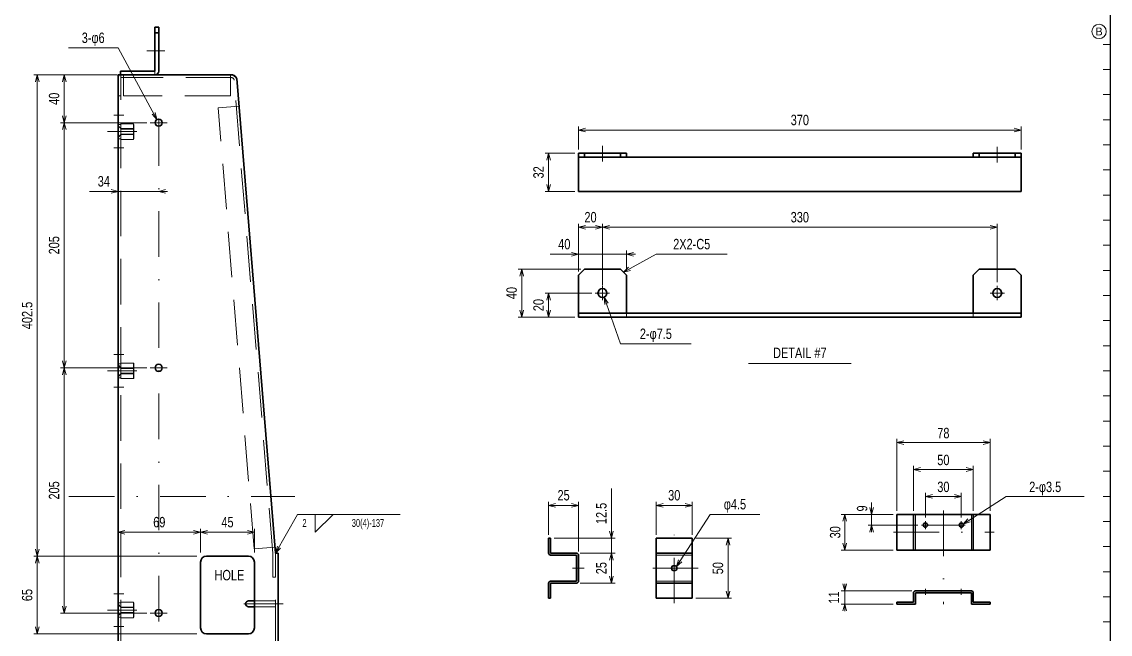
# Model space of a CAD drawing. Header units: millimetres. Extents: x 10 to 832, y 7 to 590.
# Drawn here: x 528.2 to 831.5, y 276.6 to 447.3 of the extents above; entities that cross this region are included whole.
import ezdxf
from ezdxf.enums import TextEntityAlignment as Align

# ---------------------------------------------------------------- set-up
doc = ezdxf.new("R2010")
doc.units = ezdxf.units.MM
doc.linetypes.add('DASHDOT', pattern=[25.3, 12.7, -6.3, 0, -6.3])
doc.linetypes.add('DASHED', pattern=[19, 12.7, -6.3])
for name, color, linetype in [('GR1_02', 7, 'Continuous'), ('GR1_16', 7, 'Continuous'), ('図面枠B6M', 7, 'Continuous'), ('表題、部品表_Layer1', 7, 'Continuous')]:
    doc.layers.add(name, color=color, linetype=linetype)
doc.styles.add('HG丸ｺﾞｼｯｸM-PRO', font='')
doc.styles.get('HG丸ｺﾞｼｯｸM-PRO').set_extended_font_data('HG丸ｺﾞｼｯｸM-PRO')

# ---------------------------------------------------------------- blocks, each defined once
blk = doc.blocks.new('BLKF023')
at = {"layer": '図面枠B6M', "color": 2, "linetype": 'Continuous', "lineweight": 25}
blk.add_line((831.5, 584), (831.5, 15), dxfattribs=at)
at = {"layer": '図面枠B6M', "color": 4, "linetype": 'Continuous', "lineweight": 13}
for p, q in [((829.5, 441), (831.5, 441)), ((829.5, 434), (831.5, 434)), ((829.5, 427), (831.5, 427)), ((829.5, 420), (831.5, 420)), ((829.5, 413), (831.5, 413)), ((829.5, 406), (831.5, 406)), ((829.5, 399), (831.5, 399)), ((829.5, 392), (831.5, 392)), ((829.5, 385), (831.5, 385)), ((829.5, 378), (831.5, 378)), ((829.5, 371), (831.5, 371)), ((829.5, 364), (831.5, 364)), ((829.5, 357), (831.5, 357)), ((829.5, 350), (831.5, 350)), ((829.5, 343), (831.5, 343)), ((829.5, 336), (831.5, 336)), ((829.5, 329), (831.5, 329)), ((829.5, 322), (831.5, 322)), ((829.5, 315), (831.5, 315)), ((829.5, 308), (831.5, 308)), ((829.5, 301), (831.5, 301)), ((829.5, 294), (831.5, 294)), ((829.5, 287), (831.5, 287)), ((829.5, 280), (831.5, 280))]:
    blk.add_line(p, q, dxfattribs=at)
blk = doc.blocks.new('BLKF038')
at = {"layer": 'GR1_02', "color": 3, "linetype": 'Continuous', "lineweight": 35}
for p, q in [((566.33, 445.83), (565.27, 445.83)), ((565.27, 445.83), (565.27, 433.57)), ((566.33, 444.17), (565.27, 444.17)), ((566.33, 445.83), (566.33, 433.57)), ((565.27, 433.57), (555.67, 433.57)), ((555.67, 432.5), (555.67, 433.57)), ((565.27, 432.5), (555.67, 432.5))]:
    blk.add_line(p, q, dxfattribs=at)
at = {"layer": 'GR1_02', "color": 4, "linetype": 'DASHDOT', "lineweight": 13}
blk.add_line((568.01, 439.17), (563.06, 439.17), dxfattribs=at)
at = {"layer": 'GR1_02', "color": 4, "linetype": 'DASHED', "lineweight": 13}
blk.add_line((565.27, 433.57), (565.27, 432.5), dxfattribs=at)
at = {"layer": 'GR1_02', "color": 3, "linetype": 'Continuous', "lineweight": 35}
blk.add_arc((565.27, 433.57), 1.07, 270, 0, dxfattribs=at)
blk = doc.blocks.new('BLKF046')
at = {"layer": 'GR1_02', "color": 3, "linetype": 'Continuous', "lineweight": 35}
for p, q in [((579.67, 298.33), (591.33, 298.33)), ((578, 278.33), (578, 296.67)), ((593, 278.33), (593, 296.67)), ((579.67, 276.67), (591.33, 276.67))]:
    blk.add_line(p, q, dxfattribs=at)
for centre, start, end in [((579.67, 296.67), 90, 180), ((591.33, 296.67), 0, 90), ((579.67, 278.33), 180, 270), ((591.33, 278.33), 270, 0)]:
    blk.add_arc(centre, 1.67, start, end, dxfattribs=at)
blk = doc.blocks.new('BLKF056')
at = {"layer": 'GR1_02', "color": 3, "linetype": 'Continuous', "lineweight": 35}
for p, q in [((591.4, 285.9), (593, 285.9)), ((593, 284.23), (591.4, 284.23))]:
    blk.add_line(p, q, dxfattribs=at)
at = {"layer": 'GR1_02', "color": 4, "linetype": 'DASHED', "lineweight": 13}
for p, q in [((593, 285.9), (598.9, 285.9)), ((598.9, 284.23), (593, 284.23))]:
    blk.add_line(p, q, dxfattribs=at)
at = {"layer": 'GR1_02', "color": 3, "linetype": 'Continuous', "lineweight": 35}
blk.add_arc((591.4, 285.07), 0.833, 90, 270, dxfattribs=at)
blk = doc.blocks.new('BLKF063')
at = {"layer": 'GR1_02', "color": 3, "linetype": 'Continuous', "lineweight": 35}
for p, q in [((555, 432.5), (587, 432.5)), ((555, 432.5), (555, 197.5)), ((587, 432.5), (588.08, 431.5)), ((588.08, 431.5), (598.9, 299.17)), ((599.67, 299.17), (598.9, 299.17)), ((599.67, 197.5), (599.67, 299.17)), ((555, 197.5), (599.67, 197.5))]:
    blk.add_line(p, q, dxfattribs=at)
at = {"layer": 'GR1_02', "color": 4, "linetype": 'DASHED', "lineweight": 13}
for p, q in [((555.77, 197.5), (555.77, 432.5)), ((598.9, 197.5), (598.9, 299.17))]:
    blk.add_line(p, q, dxfattribs=at)
blk = doc.blocks.new('BLKF064')
at = {"layer": 'GR1_02', "color": 4, "linetype": 'DASHED', "lineweight": 13}
for p, q in [((555, 431.73), (555, 426.67)), ((555.77, 432.5), (586.59, 432.5)), ((555.77, 426.67), (555.77, 432.5)), ((556.5, 431.73), (555.77, 431.73)), ((556.5, 426.67), (556.5, 432.5)), ((586.59, 431.73), (556.5, 431.73)), ((586.33, 426.67), (586.33, 432.5)), ((598.14, 299.1), (587.35, 431.03)), ((588.12, 431.09), (598.9, 299.17)), ((555.77, 426.67), (555, 426.67)), ((586.33, 426.67), (556.5, 426.67)), ((588.72, 423.75), (582.9, 423.28)), ((592.95, 300.35), (582.9, 423.28)), ((598.76, 300.83), (592.95, 300.35)), ((598.14, 299.1), (598.14, 292.5)), ((598.9, 292.5), (598.9, 299.17)), ((598.9, 292.5), (598.14, 292.5))]:
    blk.add_line(p, q, dxfattribs=at)
for centre, radius, start, end in [((555.77, 431.73), 0.767, 90, 180), ((586.59, 430.97), 1.53, 70.7119, 90), ((586.59, 430.97), 0.767, 4.6735, 90), ((586.59, 430.97), 1.53, 4.6735, 23.9616)]:
    blk.add_arc(centre, radius, start, end, dxfattribs=at)
at = {"layer": 'GR1_02', "color": 3, "linetype": 'Continuous', "lineweight": 35}
blk.add_arc((586.59, 430.97), 1.53, 23.9616, 70.7119, dxfattribs=at)
blk = doc.blocks.new('BLKF099')
at = {"layer": 'GR1_02', "color": 3, "linetype": 'Continuous', "lineweight": 35}
for p, q in [((675, 303.33), (675.53, 303.33)), ((675, 299.17), (675, 303.33)), ((675.53, 299.17), (675.53, 303.33)), ((675.53, 299.17), (682.8, 299.17)), ((675.53, 298.63), (682.8, 298.63)), ((682.8, 291.37), (682.8, 298.63)), ((683.33, 298.63), (683.33, 291.37)), ((675.53, 291.37), (682.8, 291.37)), ((675, 286.67), (675, 290.83)), ((675.53, 290.83), (682.8, 290.83)), ((675.53, 286.67), (675.53, 290.83)), ((675, 286.67), (675.53, 286.67))]:
    blk.add_line(p, q, dxfattribs=at)
for centre, start, end in [((675.53, 299.17), 180, 270), ((682.8, 298.63), 0, 90), ((675.53, 290.83), 90, 180), ((682.8, 291.37), 270, 0)]:
    blk.add_arc(centre, 0.533, start, end, dxfattribs=at)
blk = doc.blocks.new('FXTIP_ARROW_S')
at = {"color": 0, "linetype": 'Continuous', "lineweight": -2}
for q in [(-1, 0), (-0.97, 0.26), (-0.97, -0.26)]:
    blk.add_line((0, 0), q, dxfattribs=at)
blk = doc.blocks.new('FXTIP_ARROW_E')
at = {"color": 0, "linetype": 'Continuous', "lineweight": -2}
for q in [(-1, 0), (-0.97, 0.26), (-0.97, -0.26)]:
    blk.add_line((0, 0), q, dxfattribs=at)
blk = doc.blocks.new('BLKF100')
at = {"layer": 'GR1_02', "color": 3, "linetype": 'Continuous', "lineweight": 35}
for p, q in [((705, 303.33), (715, 303.33)), ((705, 303.33), (705, 286.67)), ((715, 286.67), (715, 303.33)), ((705, 299.17), (715, 299.17)), ((705, 290.83), (715, 290.83)), ((705, 286.67), (715, 286.67))]:
    blk.add_line(p, q, dxfattribs=at)
at = {"layer": 'GR1_02', "color": 4, "linetype": 'DASHED', "lineweight": 13}
for p, q in [((705, 298.63), (715, 298.63)), ((705, 291.37), (715, 291.37))]:
    blk.add_line(p, q, dxfattribs=at)
at = {"layer": 'GR1_02', "color": 3, "linetype": 'Continuous', "lineweight": 35}
blk.add_circle((710, 295), 0.75, dxfattribs=at)
blk = doc.blocks.new('BLKF115')
at = {"layer": 'GR1_02', "color": 3, "linetype": 'Continuous', "lineweight": 35}
for p, q in [((685, 378.33), (683.33, 376.67)), ((683.33, 376.67), (683.33, 365)), ((685, 378.33), (695, 378.33)), ((696.67, 376.67), (695, 378.33)), ((696.67, 366.07), (696.67, 376.67)), ((793.33, 376.67), (795, 378.33)), ((793.33, 366.07), (793.33, 376.67)), ((795, 378.33), (805, 378.33)), ((805, 378.33), (806.67, 376.67)), ((806.67, 376.67), (806.67, 365)), ((683.33, 366.07), (806.67, 366.07)), ((683.33, 365), (806.67, 365))]:
    blk.add_line(p, q, dxfattribs=at)
at = {"layer": 'GR1_02', "color": 4, "linetype": 'DASHDOT', "lineweight": 13}
for p, q in [((690, 369.67), (690, 373.67)), ((800, 369.67), (800, 373.67)), ((692, 371.67), (688, 371.67)), ((802, 371.67), (798, 371.67))]:
    blk.add_line(p, q, dxfattribs=at)
at = {"layer": 'GR1_02', "color": 4, "linetype": 'DASHED', "lineweight": 13}
for p, q in [((696.67, 365), (696.67, 366.07)), ((793.33, 365), (793.33, 366.07))]:
    blk.add_line(p, q, dxfattribs=at)
at = {"layer": 'GR1_02', "color": 3, "linetype": 'Continuous', "lineweight": 35}
for centre in [(690, 371.67), (800, 371.67)]:
    blk.add_circle(centre, 1.25, dxfattribs=at)
blk = doc.blocks.new('BLKF116')
at = {"layer": 'GR1_02', "color": 4, "linetype": 'DASHDOT', "lineweight": 13}
for p, q in [((690, 412.73), (690, 408.37)), ((800, 412.43), (800, 408.07))]:
    blk.add_line(p, q, dxfattribs=at)
at = {"layer": 'GR1_02', "color": 3, "linetype": 'Continuous', "lineweight": 35}
for p, q in [((683.33, 410.67), (696.67, 410.67)), ((683.33, 410.67), (683.33, 400)), ((683.33, 409.6), (806.67, 409.6)), ((685, 410.67), (685, 409.6)), ((695, 410.67), (695, 409.6)), ((696.67, 410.67), (696.67, 409.6)), ((793.33, 410.67), (793.33, 409.6)), ((793.33, 410.67), (806.67, 410.67)), ((795, 410.67), (795, 409.6)), ((805, 410.67), (805, 409.6)), ((806.67, 410.67), (806.67, 400)), ((683.33, 400), (806.67, 400))]:
    blk.add_line(p, q, dxfattribs=at)
blk = doc.blocks.new('BLKF141')
at = {"layer": 'GR1_02', "color": 3, "linetype": 'Continuous', "lineweight": 35}
for p, q in [((772, 310), (772, 300)), ((772, 310), (798, 310)), ((776.67, 310), (776.67, 300)), ((793.33, 310), (793.33, 300)), ((798, 310), (798, 300)), ((798, 300), (772, 300))]:
    blk.add_line(p, q, dxfattribs=at)
at = {"layer": 'GR1_02', "color": 4, "linetype": 'DASHED', "lineweight": 13}
for p, q in [((777.2, 310), (777.2, 300)), ((792.8, 310), (792.8, 300))]:
    blk.add_line(p, q, dxfattribs=at)
at = {"layer": 'GR1_02', "color": 3, "linetype": 'Continuous', "lineweight": 35}
for centre in [(780, 307), (790, 307)]:
    blk.add_circle(centre, 0.583, dxfattribs=at)
blk = doc.blocks.new('BLKF142')
at = {"layer": 'GR1_02', "color": 3, "linetype": 'Continuous', "lineweight": 35}
for p, q in [((792.8, 288.67), (777.2, 288.67)), ((772, 285.53), (776.67, 285.53)), ((772, 285.53), (772, 285)), ((776.67, 285.53), (776.67, 288.13)), ((777.2, 288.13), (792.8, 288.13)), ((777.2, 285), (777.2, 288.13)), ((792.8, 285), (792.8, 288.13)), ((793.33, 285.53), (793.33, 288.13)), ((793.33, 285.53), (798, 285.53)), ((798, 285), (798, 285.53)), ((772, 285), (777.2, 285)), ((792.8, 285), (798, 285))]:
    blk.add_line(p, q, dxfattribs=at)
at = {"layer": 'GR1_02', "color": 4, "linetype": 'DASHDOT', "lineweight": 13}
for p, q in [((780, 289.2), (780, 287.53)), ((790, 289.2), (790, 287.53))]:
    blk.add_line(p, q, dxfattribs=at)
at = {"layer": 'GR1_02', "color": 3, "linetype": 'Continuous', "lineweight": 35}
for centre, start, end in [((777.2, 288.13), 90, 180), ((792.8, 288.13), 0, 90)]:
    blk.add_arc(centre, 0.533, start, end, dxfattribs=at)
blk = doc.blocks.new('BLKF234')
at = {"layer": 'GR1_02', "color": 4, "linetype": 'DASHED', "lineweight": 13}
for p, q in [((555.03, 414.7), (555.03, 418.63)), ((555.03, 418.63), (555.77, 418.63)), ((555.77, 418.83), (559.27, 418.83)), ((555.77, 418.83), (555.77, 414.5)), ((559.27, 414.5), (559.27, 418.83)), ((559.27, 418.83), (559.43, 418.67)), ((559.43, 418.67), (559.43, 414.67)), ((555.03, 418.33), (555.07, 418.33)), ((555.77, 417.5), (555.07, 418.33)), ((555.07, 418.33), (555.07, 415)), ((555.77, 415.83), (555.07, 415)), ((559.43, 417.5), (555.77, 417.5)), ((555.77, 417.5), (555.77, 415.83)), ((559.43, 417.33), (555.77, 417.33)), ((559.43, 416), (555.77, 416)), ((559.43, 415.83), (555.77, 415.83)), ((555.03, 415), (555.07, 415)), ((555.77, 414.7), (555.03, 414.7)), ((559.27, 414.5), (555.77, 414.5)), ((559.43, 414.67), (559.27, 414.5))]:
    blk.add_line(p, q, dxfattribs=at)
blk = doc.blocks.new('BLKF235')
at = {"layer": 'GR1_02', "color": 4, "linetype": 'DASHED', "lineweight": 13}
for p, q in [((555.03, 348.03), (555.03, 351.97)), ((555.03, 351.97), (555.77, 351.97)), ((555.77, 352.17), (559.27, 352.17)), ((555.77, 352.17), (555.77, 347.83)), ((559.27, 347.83), (559.27, 352.17)), ((559.27, 352.17), (559.43, 352)), ((559.43, 352), (559.43, 348)), ((555.03, 351.67), (555.07, 351.67)), ((555.77, 350.83), (555.07, 351.67)), ((555.07, 351.67), (555.07, 348.33)), ((555.77, 349.17), (555.07, 348.33)), ((559.43, 350.83), (555.77, 350.83)), ((555.77, 350.83), (555.77, 349.17)), ((559.43, 350.67), (555.77, 350.67)), ((559.43, 349.33), (555.77, 349.33)), ((559.43, 349.17), (555.77, 349.17)), ((555.03, 348.33), (555.07, 348.33)), ((555.77, 348.03), (555.03, 348.03)), ((559.27, 347.83), (555.77, 347.83)), ((559.43, 348), (559.27, 347.83))]:
    blk.add_line(p, q, dxfattribs=at)
blk = doc.blocks.new('BLKF236')
at = {"layer": 'GR1_02', "color": 4, "linetype": 'DASHED', "lineweight": 13}
for p, q in [((555.03, 281.37), (555.03, 285.3)), ((555.03, 285.3), (555.77, 285.3)), ((555.77, 285.5), (559.27, 285.5)), ((555.77, 285.5), (555.77, 281.17)), ((559.27, 281.17), (559.27, 285.5)), ((559.27, 285.5), (559.43, 285.33)), ((559.43, 285.33), (559.43, 281.33)), ((555.03, 285), (555.07, 285)), ((555.77, 284.17), (555.07, 285)), ((555.07, 285), (555.07, 281.67)), ((555.77, 282.5), (555.07, 281.67)), ((559.43, 284.17), (555.77, 284.17)), ((555.77, 284.17), (555.77, 282.5)), ((559.43, 284), (555.77, 284)), ((559.43, 282.67), (555.77, 282.67)), ((559.43, 282.5), (555.77, 282.5)), ((555.03, 281.67), (555.07, 281.67)), ((555.77, 281.37), (555.03, 281.37)), ((559.27, 281.17), (555.77, 281.17)), ((559.43, 281.33), (559.27, 281.17))]:
    blk.add_line(p, q, dxfattribs=at)
blk = doc.blocks.new('BLKF262')
at = {"layer": '表題、部品表_Layer1', "color": 4, "linetype": 'Continuous', "lineweight": 13}
blk.add_circle((828.39, 444.59), 2, dxfattribs=at)
at = {"layer": '表題、部品表_Layer1', "color": 4, "linetype": 'Continuous', "lineweight": 13, "style": 'HG丸ｺﾞｼｯｸM-PRO', "width": 1.04272}
blk.add_text('B', height=2.18, dxfattribs=at).set_placement((828.39, 444.59), align=Align.MIDDLE_CENTER)

msp = doc.modelspace()

# ---------------------------------------------------------------- linework, layer by layer
at = {"layer": 'GR1_02', "color": 4, "linetype": 'DASHDOT', "lineweight": 13}
for p, q in [((556.63, 421.22), (553.86, 421.22)), ((568.67, 419.17), (564, 419.17)), ((566.33, 280.17), (566.33, 421.5)), ((560.25, 416.67), (552.08, 416.67)), ((556.63, 412.12), (553.86, 412.12)), ((556.63, 354.55), (553.86, 354.55)), ((560.25, 350), (552.08, 350)), ((568.67, 350.83), (564, 350.83)), ((556.63, 345.45), (553.86, 345.45)), ((541.33, 315), (604.28, 315)), ((785, 311.05), (785, 285)), ((778.88, 307), (791.12, 307)), ((780, 305.88), (780, 308.13)), ((790, 305.88), (790, 308.13)), ((710, 285.2), (710, 304.92)), ((771.11, 305), (799.11, 305)), ((681.69, 295), (684.87, 295)), ((716.69, 295), (703.31, 295)), ((556.63, 287.88), (553.86, 287.88)), ((560.25, 283.33), (552.08, 283.33)), ((568.67, 282.5), (564, 282.5)), ((590.07, 285.07), (600.98, 285.07)), ((556.63, 278.78), (553.86, 278.78))]:
    msp.add_line(p, q, dxfattribs=at)
at = {"layer": 'GR1_02', "color": 4, "linetype": 'Continuous', "lineweight": 13}
msp.add_line((730.68, 352), (759.32, 352), dxfattribs=at)
at = {"layer": 'GR1_02', "color": 3, "linetype": 'Continuous', "lineweight": 35}
for centre in [(566.33, 419.17), (566.33, 350.83), (566.33, 282.5)]:
    msp.add_circle(centre, 1, dxfattribs=at)
at = {"layer": 'GR1_16', "color": 4, "linetype": 'Continuous', "lineweight": 13}
for p, q in [((555, 440), (541.16, 440)), ((565.86, 420.05), (555, 440)), ((554, 432.5), (531.5, 432.5)), ((532.5, 298.33), (532.5, 432.5)), ((554.77, 432.5), (539, 432.5)), ((540, 419.17), (540, 432.5)), ((563, 419.17), (539, 419.17)), ((540, 350.83), (540, 419.17)), ((683.33, 411.67), (683.33, 418.09)), ((683.33, 417.09), (806.67, 417.09)), ((806.67, 411.67), (806.67, 418.09)), ((682.33, 410.67), (674, 410.67)), ((675, 400), (675, 410.67)), ((547.08, 400), (555, 400)), ((555, 400), (566.33, 400)), ((566.33, 400), (568.83, 400)), ((682.33, 400), (674, 400)), ((683.33, 377.67), (683.33, 391)), ((683.33, 390), (690, 390)), ((690, 373.92), (690, 391)), ((690, 390), (800, 390)), ((800, 374.67), (800, 391)), ((675.41, 382.5), (683.33, 382.5)), ((683.33, 377.67), (683.33, 383.5)), ((683.33, 382.5), (696.67, 382.5)), ((695.83, 377.5), (705, 382.5)), ((696.67, 377.67), (696.67, 383.5)), ((696.67, 382.5), (699.17, 382.5)), ((705, 382.5), (724.76, 382.5)), ((684, 378.33), (666.5, 378.33)), ((667.5, 365), (667.5, 378.33)), ((687, 371.67), (674, 371.67)), ((675, 365), (675, 371.67)), ((690.48, 370.51), (695, 357.5)), ((682.33, 365), (666.5, 365)), ((682.33, 365), (674, 365)), ((695, 357.5), (714.76, 357.5)), ((563, 350.83), (539, 350.83)), ((540, 282.5), (540, 350.83)), ((772, 311), (772, 331)), ((798, 311), (798, 331)), ((772, 330), (798, 330)), ((776.67, 311), (776.67, 323.5)), ((776.67, 322.5), (793.33, 322.5)), ((793.33, 311), (793.33, 323.5)), ((692.5, 303.33), (692.5, 317.17)), ((780, 309.13), (780, 316)), ((790, 309.13), (790, 316)), ((675, 304.33), (675, 313.5)), ((675, 312.5), (683.33, 312.5)), ((683.33, 299.63), (683.33, 313.5)), ((705, 304.33), (705, 313.5)), ((705, 312.5), (715, 312.5)), ((715, 304.33), (715, 313.5)), ((765, 310), (765, 313.31)), ((780, 315), (790, 315)), ((790.51, 307.28), (802.5, 315)), ((802.5, 315), (824.26, 315)), ((598.9, 299.17), (605, 310)), ((605, 310), (633.64, 310)), ((609.98, 310), (609.98, 305)), ((609.98, 305), (614.98, 310)), ((710.61, 295.43), (720, 310)), ((720, 310), (733.84, 310)), ((771, 310), (756.5, 310)), ((757.5, 300), (757.5, 310)), ((771, 310), (764, 310)), ((765, 307), (765, 310)), ((777.88, 307), (764, 307)), ((765, 305.33), (765, 307)), ((555, 305), (578, 305)), ((578, 299.33), (578, 306)), ((578, 305), (593, 305)), ((593, 299.33), (593, 306)), ((676.53, 303.33), (693.5, 303.33)), ((692.5, 299.17), (692.5, 303.33)), ((716, 303.33), (726, 303.33)), ((725, 286.67), (725, 303.33)), ((577, 298.33), (531.5, 298.33)), ((532.5, 276.67), (532.5, 298.33)), ((683.8, 299.17), (693.5, 299.17)), ((692.5, 290.83), (692.5, 299.17)), ((771, 300), (756.5, 300)), ((683.8, 290.83), (693.5, 290.83)), ((776.2, 288.67), (756.5, 288.67)), ((757.5, 288.67), (757.5, 290.33)), ((757.5, 285), (757.5, 288.67)), ((716, 286.67), (726, 286.67)), ((563, 282.5), (539, 282.5)), ((771, 285), (756.5, 285)), ((757.5, 283.33), (757.5, 285)), ((577, 276.67), (531.5, 276.67))]:
    msp.add_line(p, q, dxfattribs=at)

# ---------------------------------------------------------------- block references
at = {"layer": 'GR1_02', "color": 3, "linetype": 'Continuous', "lineweight": 35}
for name in ['BLKF038', 'BLKF063', 'BLKF116', 'BLKF115', 'BLKF141', 'BLKF099', 'BLKF100', 'BLKF046', 'BLKF142', 'BLKF056']:
    msp.add_blockref(name, (0, 0), dxfattribs=at)
at = {"layer": 'GR1_02', "color": 4, "linetype": 'DASHED', "lineweight": 13}
for name in ['BLKF064', 'BLKF234', 'BLKF235', 'BLKF236']:
    msp.add_blockref(name, (0, 0), dxfattribs=at)
at = {"layer": 'GR1_16', "color": 4, "linetype": 'Continuous', "lineweight": 13, "xscale": 2, "yscale": 2}
for name, p, rotation in [('FXTIP_ARROW_E', (532.5, 432.5), 90), ('FXTIP_ARROW_E', (540, 432.5), 90), ('FXTIP_ARROW_S', (565.86, 420.05), 298.5461907314465), ('FXTIP_ARROW_S', (540, 419.17), 270), ('FXTIP_ARROW_E', (540, 419.17), 90), ('FXTIP_ARROW_S', (683.33, 417.09), 180), ('FXTIP_ARROW_E', (806.67, 417.09), 360), ('FXTIP_ARROW_E', (675, 410.67), 90), ('FXTIP_ARROW_E', (555, 400), 360), ('FXTIP_ARROW_S', (566.33, 400), 180), ('FXTIP_ARROW_S', (675, 400), 270), ('FXTIP_ARROW_S', (683.33, 390), 180), ('FXTIP_ARROW_E', (690, 390), 360), ('FXTIP_ARROW_S', (690, 390), 180), ('FXTIP_ARROW_E', (800, 390), 360), ('FXTIP_ARROW_E', (683.33, 382.5), 360), ('FXTIP_ARROW_S', (696.67, 382.5), 180), ('FXTIP_ARROW_E', (667.5, 378.33), 90), ('FXTIP_ARROW_S', (695.83, 377.5), 208.6104596659655), ('FXTIP_ARROW_E', (675, 371.67), 90), ('FXTIP_ARROW_S', (690.48, 370.51), 109.1552424779769), ('FXTIP_ARROW_S', (667.5, 365), 270), ('FXTIP_ARROW_S', (675, 365), 270), ('FXTIP_ARROW_S', (540, 350.83), 270), ('FXTIP_ARROW_E', (540, 350.83), 90), ('FXTIP_ARROW_S', (772, 330), 180), ('FXTIP_ARROW_E', (798, 330), 360), ('FXTIP_ARROW_S', (776.67, 322.5), 180), ('FXTIP_ARROW_E', (793.33, 322.5), 360), ('FXTIP_ARROW_S', (780, 315), 180), ('FXTIP_ARROW_E', (790, 315), 360), ('FXTIP_ARROW_S', (675, 312.5), 180), ('FXTIP_ARROW_E', (683.33, 312.5), 360), ('FXTIP_ARROW_S', (705, 312.5), 180), ('FXTIP_ARROW_E', (715, 312.5), 360), ('FXTIP_ARROW_E', (757.5, 310), 90), ('FXTIP_ARROW_S', (765, 310), 270), ('FXTIP_ARROW_E', (765, 307), 90), ('FXTIP_ARROW_S', (790.51, 307.28), 212.7877890730373), ('FXTIP_ARROW_S', (555, 305), 180), ('FXTIP_ARROW_E', (578, 305), 360), ('FXTIP_ARROW_S', (578, 305), 180), ('FXTIP_ARROW_E', (593, 305), 360), ('FXTIP_ARROW_S', (692.5, 303.33), 270), ('FXTIP_ARROW_E', (725, 303.33), 90), ('FXTIP_ARROW_S', (532.5, 298.33), 270), ('FXTIP_ARROW_S', (598.9, 299.17), 240.617142421868), ('FXTIP_ARROW_S', (757.5, 300), 270), ('FXTIP_ARROW_E', (532.5, 298.33), 90), ('FXTIP_ARROW_E', (692.5, 299.17), 90), ('FXTIP_ARROW_S', (710.61, 295.43), 237.1975268112123), ('FXTIP_ARROW_S', (692.5, 290.83), 270), ('FXTIP_ARROW_S', (725, 286.67), 270), ('FXTIP_ARROW_S', (757.5, 288.67), 270), ('FXTIP_ARROW_S', (540, 282.5), 270), ('FXTIP_ARROW_E', (757.5, 285), 90), ('FXTIP_ARROW_S', (532.5, 276.67), 270)]:
    msp.add_blockref(name, p, dxfattribs=dict(at, rotation=rotation))
at = {"layer": '図面枠B6M', "color": 4, "linetype": 'Continuous', "lineweight": 13}
msp.add_blockref('BLKF023', (0, 0), dxfattribs=at)
at = {"layer": '表題、部品表_Layer1', "color": 4, "linetype": 'Continuous', "lineweight": 13}
msp.add_blockref('BLKF262', (0, 0), dxfattribs=at)

# ---------------------------------------------------------------- texts
at = {"layer": 'GR1_02', "color": 3, "linetype": 'Continuous', "lineweight": 35, "style": 'HG丸ｺﾞｼｯｸM-PRO', "width": 0.783648}
msp.add_text('DETAIL #7', height=2.909, dxfattribs=at).set_placement((745, 355), align=Align.MIDDLE_CENTER)
at = {"layer": 'GR1_16', "color": 3, "linetype": 'Continuous', "lineweight": 35, "style": 'HG丸ｺﾞｼｯｸM-PRO'}
for s, width, p in [('3-φ6', 0.783086, (548.08, 440.5)), ('2X2-C5', 0.783464, (714.88, 383)), ('2-φ7.5', 0.783565, (704.88, 358)), ('2-φ3.5', 0.783565, (813.38, 315.33))]:
    msp.add_text(s, height=2.909, dxfattribs=dict(at, width=width)).set_placement(p, align=Align.BOTTOM_CENTER)
for s, height, rotation, width, p in [('40', 2.909, 90, 0.784542, (539.5, 425.83)), ('370', 2.909, 0, 0.784542, (745, 417.59)), ('32', 2.909, 90, 0.784542, (674.5, 405.33)), ('34', 2.909, 0, 0.784542, (551.04, 400.5)), ('20', 2.909, 0, 0.784542, (686.67, 390.5)), ('330', 2.909, 0, 0.784542, (745, 390.5)), ('205', 2.909, 90, 0.784542, (539.5, 385)), ('40', 2.909, 0, 0.784542, (679.37, 383)), ('40', 2.909, 90, 0.784542, (667, 371.67)), ('402.5', 2.909, 90, 0.7847, (532, 365.42)), ('20', 2.909, 90, 0.784542, (674.5, 368.33)), ('78', 2.909, 0, 0.784542, (785, 330.33)), ('50', 2.909, 0, 0.784542, (785, 322.83)), ('205', 2.909, 90, 0.784542, (539.5, 316.67)), ('30', 2.909, 0, 0.784542, (785, 315.33)), ('25', 2.909, 0, 0.784542, (679.17, 313)), ('30', 2.909, 0, 0.784542, (710, 313)), ('12.5', 2.909, 90, 0.784749, (692, 310.25)), ('φ4.5', 2.909, 360, 0.783726, (726.92, 310.5)), ('9', 2.91, 90, 0.784542, (764.67, 311.65)), ('69', 2.909, 0, 0.784542, (566.5, 305.5)), ('45', 2.909, 0, 0.784542, (585.5, 305.5)), ('30', 2.909, 90, 0.784542, (757.17, 305)), ('25', 2.909, 90, 0.784542, (692, 295)), ('50', 2.909, 90, 0.784542, (724.5, 295)), ('65', 2.909, 90, 0.784542, (532, 287.5)), ('11', 2.909, 90, 0.784542, (756.83, 286.83))]:
    msp.add_text(s, height=height, rotation=rotation, dxfattribs=dict(at, width=width)).set_placement(p, align=Align.BOTTOM_CENTER)
for s, height, width, p in [('2', 2.18, 0.691275, (606.96, 307.58)), ('30(4)-137', 2.182, 0.691308, (624.66, 307.6))]:
    msp.add_text(s, height=height, rotation=360, dxfattribs=dict(at, width=width)).set_placement(p, align=Align.MIDDLE_CENTER)
at = {"layer": 'GR1_16', "color": 254, "linetype": 'Continuous', "lineweight": 35, "style": 'HG丸ｺﾞｼｯｸM-PRO', "width": 0.782831}
msp.add_text('HOLE', height=2.909, dxfattribs=at).set_placement((586.04, 293.06), align=Align.MIDDLE_CENTER)

doc.saveas('drawing.dxf')
